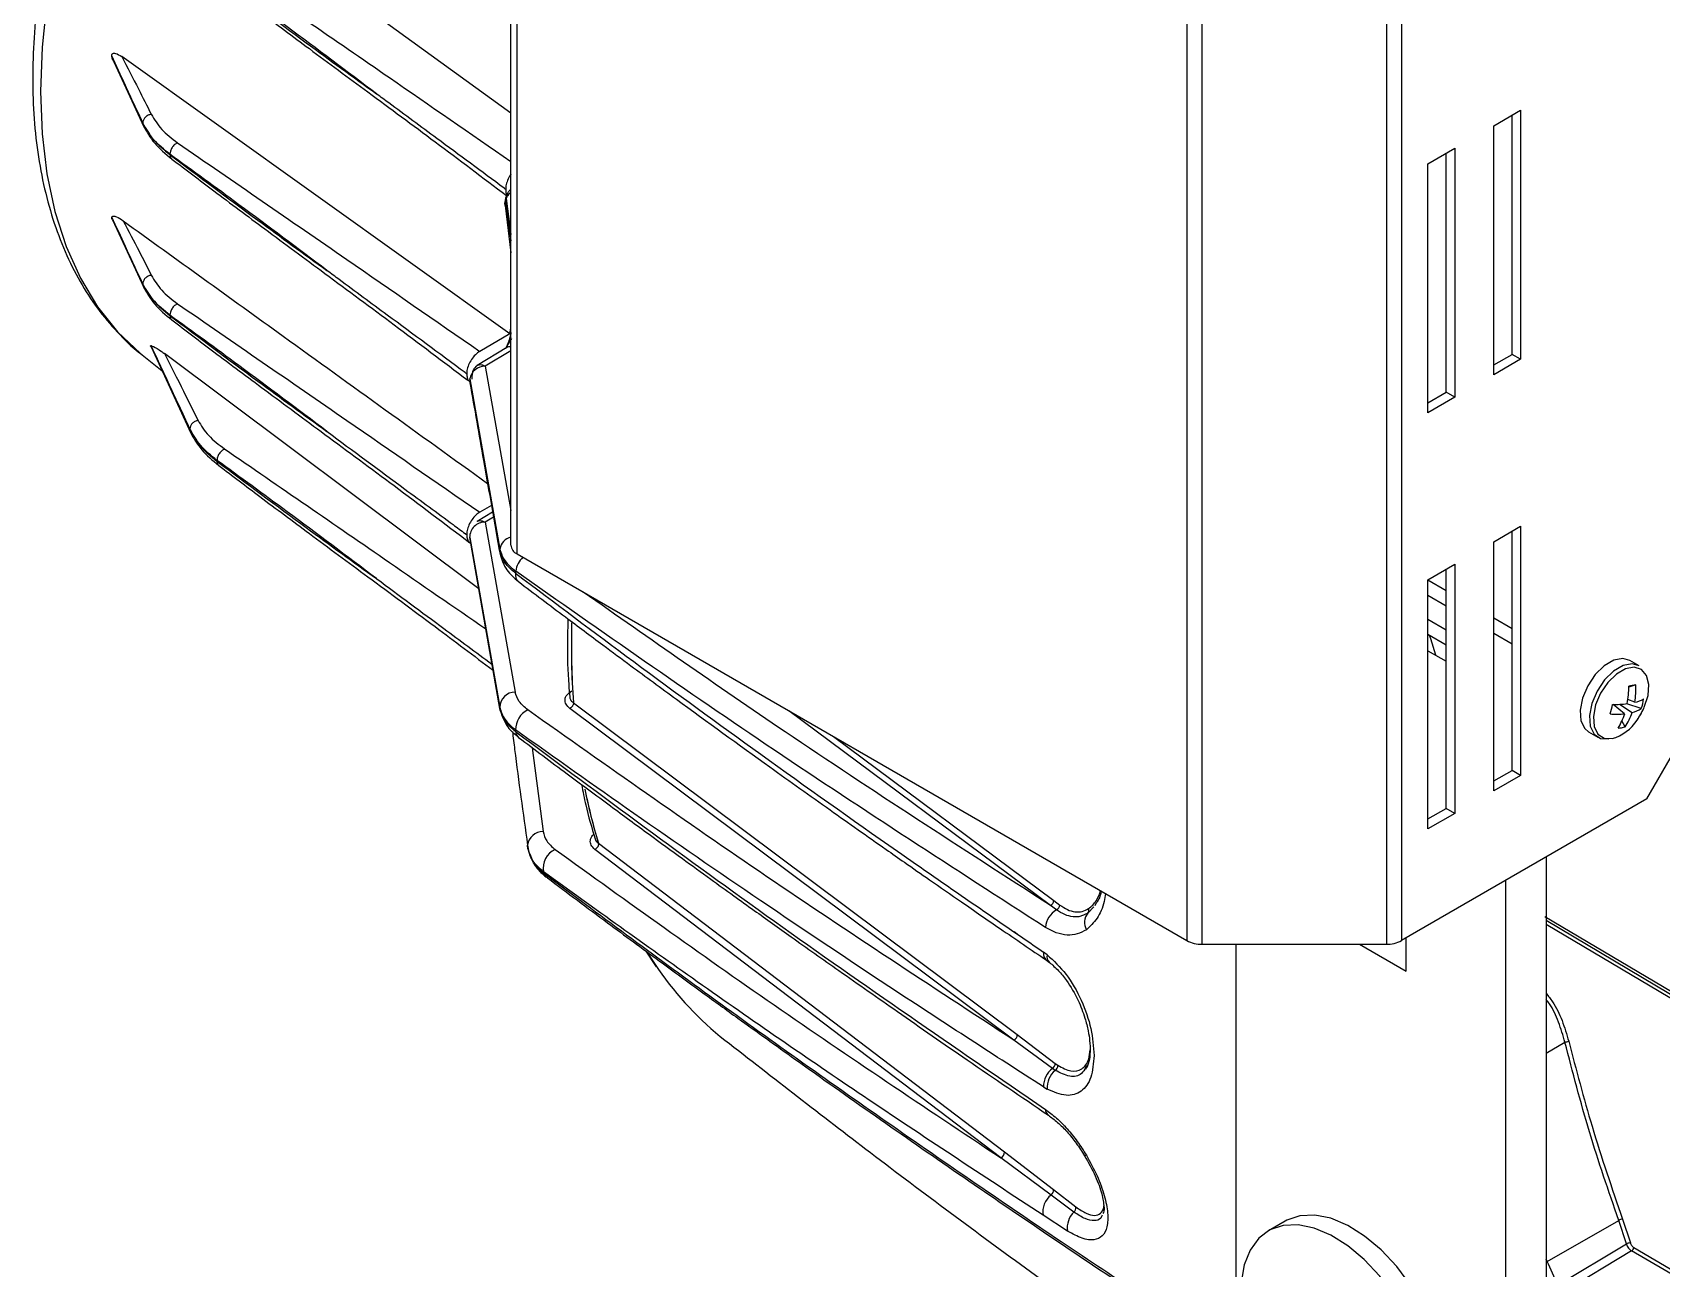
# Model space of a CAD drawing. Extents: x 7 to 135, y 1 to 99.
# Drawn here: x 10.69 to 16.03, y 79.51 to 83.56 of the extents above; entities that cross this region are included whole.
import ezdxf

# ---------------------------------------------------------------- set-up
doc = ezdxf.new("R2010")
doc.units = 0
doc.header["$MEASUREMENT"] = 0
doc.layers.add('OBJECT', color=7, linetype='CONTINUOUS')

msp = doc.modelspace()

# ---------------------------------------------------------------- linework, layer by layer
at = {"layer": 'OBJECT'}
for p, q in [((12.2587, 81.8789), (12.2587, 87.411)), ((12.2793, 81.8503), (12.2793, 87.3824)), ((14.4749, 86.1149), (14.4749, 80.5828)), ((14.5244, 86.103), (14.5244, 80.571)), ((15.1289, 86.103), (15.1289, 80.571)), ((15.1784, 86.1149), (15.1784, 80.5828)), ((11.1059, 84.1323), (12.2587, 83.2954)), ((10.9575, 83.4632), (11.0562, 83.2505)), ((12.256, 82.5714), (10.9833, 83.4803)), ((15.4807, 83.2535), (15.5691, 83.3045)), ((15.5691, 83.3045), (15.5691, 82.488)), ((11.0523, 83.2628), (11.0523, 83.2619)), ((15.4807, 82.437), (15.4807, 83.2535)), ((15.5408, 82.5043), (15.5408, 83.2882)), ((11.1413, 83.1599), (11.1413, 83.1588)), ((15.2651, 83.129), (15.3535, 83.18)), ((15.3252, 82.3798), (15.3252, 83.1637)), ((15.3535, 83.18), (15.3535, 82.3635)), ((15.2651, 82.3125), (15.2651, 83.129)), ((12.2421, 83.0452), (12.2421, 83.045)), ((12.2399, 82.9916), (12.2587, 82.8367)), ((12.2419, 83.0089), (12.2587, 82.8758)), ((12.2438, 83.0154), (12.2587, 82.8975)), ((10.953, 82.9454), (11.0562, 82.723)), ((11.0523, 82.7344), (11.0523, 82.7354)), ((11.1413, 82.6313), (11.1413, 82.6325)), ((12.256, 82.5714), (12.1568, 82.5141)), ((12.2488, 82.5354), (12.2621, 82.5567)), ((12.256, 82.5714), (12.2587, 82.5912)), ((12.2587, 82.5758), (12.2573, 82.5656)), ((11.0499, 82.5028), (11.1163, 82.4498)), ((11.0499, 82.5028), (11.054, 82.4995)), ((11.0799, 82.5289), (11.2104, 82.2455)), ((12.1536, 81.736), (11.1234, 82.5067)), ((12.2463, 82.527), (12.1485, 82.4678)), ((12.2587, 82.516), (12.1747, 82.4658)), ((12.2448, 82.5257), (12.2412, 82.5234)), ((15.4807, 82.4696), (15.5408, 82.5043)), ((15.5691, 82.488), (15.5408, 82.5043)), ((12.1747, 82.4658), (12.2587, 81.9923)), ((15.5691, 82.488), (15.4807, 82.437)), ((12.1142, 82.4406), (12.1142, 82.4404)), ((12.124, 82.4241), (12.2229, 81.866)), ((12.2225, 81.8611), (12.124, 82.4235)), ((15.2651, 82.3451), (15.3252, 82.3798)), ((15.3535, 82.3635), (15.2651, 82.3125)), ((15.3535, 82.3635), (15.3252, 82.3798)), ((11.2067, 82.2565), (11.2067, 82.2603)), ((11.2956, 82.1542), (11.2956, 82.1566)), ((12.1991, 81.9872), (12.1485, 81.9565)), ((12.1953, 82.0088), (12.1568, 81.9866)), ((12.202, 81.9708), (12.1747, 81.9545)), ((12.1142, 81.9129), (12.1142, 81.9131)), ((12.1747, 81.9545), (12.2732, 81.397)), ((15.4807, 81.8899), (15.5691, 81.9409)), ((15.5408, 81.1407), (15.5408, 81.9246)), ((15.5691, 81.9409), (15.5691, 81.1244)), ((12.124, 81.9044), (12.2225, 81.3477)), ((12.2229, 81.3433), (12.124, 81.9039)), ((15.4807, 81.0733), (15.4807, 81.8899)), ((12.2793, 81.8503), (14.4749, 80.5828)), ((15.2651, 81.7654), (15.3535, 81.8164)), ((15.3535, 81.8164), (15.3535, 80.9999)), ((15.2651, 80.9488), (15.2651, 81.7654)), ((15.3252, 81.7289), (15.2651, 81.7636)), ((15.3252, 81.0162), (15.3252, 81.8001)), ((15.2651, 81.7146), (15.3252, 81.6799)), ((15.3252, 81.6003), (15.2651, 81.635)), ((15.5408, 81.6044), (15.4807, 81.6391)), ((15.4807, 81.5901), (15.5408, 81.5554)), ((15.3252, 81.5513), (15.2651, 81.586)), ((15.2651, 81.533), (15.3252, 81.4983)), ((15.9572, 81.4832), (15.9265, 81.5009)), ((15.9465, 81.4213), (15.9236, 81.4131)), ((13.9076, 80.2564), (12.4525, 81.3439)), ((12.4638, 81.3624), (12.4639, 81.3615)), ((12.464, 81.3623), (13.9192, 80.2746)), ((12.4641, 81.3613), (12.464, 81.3623)), ((14.0277, 80.6979), (13.1698, 81.3362)), ((15.91, 81.3262), (15.8729, 81.3566)), ((15.8747, 81.3551), (15.8739, 81.3566)), ((15.8935, 81.3572), (15.9346, 81.3306)), ((15.9646, 81.344), (15.917, 81.3592)), ((15.943, 81.3639), (15.9206, 81.3726)), ((15.7915, 81.2671), (15.8222, 81.2494)), ((15.9114, 81.2833), (15.9012, 81.3032)), ((12.3291, 81.215), (12.3646, 80.9404)), ((13.3164, 81.2516), (14.0393, 80.7138)), ((15.9828, 81.0472), (16.0712, 81.2003)), ((15.4807, 81.106), (15.5408, 81.1407)), ((15.5691, 81.1244), (15.4807, 81.0733)), ((15.5691, 81.1244), (15.5408, 81.1407)), ((15.9828, 81.0472), (15.1784, 80.5828)), ((15.2651, 80.9815), (15.3252, 81.0162)), ((15.3535, 80.9999), (15.2651, 80.9488)), ((15.3535, 80.9999), (15.3252, 81.0162)), ((12.3136, 80.8959), (12.3194, 80.8673)), ((12.5457, 80.9026), (12.5462, 80.8993)), ((12.5458, 80.9025), (13.8767, 79.8908)), ((12.5464, 80.8992), (12.5458, 80.9025)), ((12.3196, 80.8697), (12.3216, 80.8639)), ((12.3213, 80.8616), (12.3306, 80.8447)), ((13.8654, 79.8705), (12.5347, 80.8818)), ((15.6526, 80.8565), (15.6526, 78.7319)), ((15.5196, 80.7798), (15.5196, 78.6324)), ((14.0476, 80.6836), (14.0277, 80.6979)), ((14.0393, 80.7138), (14.0588, 80.6993)), ((14.1703, 80.6936), (14.1506, 80.6727)), ((14.1769, 80.7044), (14.1733, 80.6967)), ((14.1506, 80.6727), (14.1384, 80.6674)), ((15.6488, 80.6623), (16.5482, 80.1278)), ((16.5385, 80.1218), (15.6526, 80.6482)), ((16.5322, 80.113), (15.6526, 80.6357)), ((13.9192, 80.6037), (13.9089, 80.6118)), ((15.1936, 80.4828), (15.1936, 80.5916)), ((12.7016, 80.5485), (12.7352, 80.4971)), ((12.7061, 80.5433), (12.7425, 80.4886)), ((14.0172, 80.5365), (14.0049, 80.5454)), ((14.5244, 80.571), (15.1289, 80.571)), ((14.6357, 80.571), (14.6357, 79.3869)), ((15.041, 80.571), (15.1936, 80.4828)), ((14.0147, 80.5185), (14.0244, 80.5115)), ((14.0343, 80.1639), (13.9076, 80.2564)), ((13.9192, 80.2746), (14.0434, 80.1805)), ((15.6526, 80.2143), (15.7143, 80.2497)), ((14.0436, 80.1575), (14.0343, 80.1639)), ((14.0434, 80.1805), (14.0519, 80.1744)), ((14.1447, 80.1689), (14.1413, 80.1709)), ((14.1489, 80.1749), (14.1432, 80.1669)), ((14.0049, 80.1033), (14.0172, 80.096)), ((13.8767, 79.8908), (14.0379, 79.767)), ((14.0297, 79.7488), (13.8654, 79.8705)), ((14.1047, 79.693), (14.0297, 79.7488)), ((14.0379, 79.767), (14.1114, 79.71)), ((14.0839, 79.631), (14.0036, 79.6826)), ((15.656, 79.5315), (15.8905, 79.6659)), ((15.9157, 79.5886), (15.8905, 79.6659)), ((15.9031, 79.6703), (15.9287, 79.5923)), ((14.7974, 79.6635), (14.7423, 79.6316)), ((15.6899, 79.453), (15.9157, 79.5886)), ((15.933, 79.5656), (15.708, 79.4302)), ((16.3597, 79.316), (15.933, 79.5656)), ((15.9399, 79.5767), (16.3639, 79.3288)), ((15.656, 79.5315), (15.6526, 79.5388)), ((15.6526, 79.5295), (15.656, 79.5315))]:
    msp.add_line(p, q, dxfattribs=at)
at = {"layer": 'OBJECT', "flags": 128}
for points in [[(11.1263, 84.7546), (11.0439, 84.6018), (10.9696, 84.4458), (10.9041, 84.288), (10.8479, 84.1293), (10.8012, 83.9711), (10.7646, 83.8145), (10.7382, 83.6607), (10.7223, 83.5108), (10.717, 83.366), (10.7223, 83.2273), (10.7382, 83.0958), (10.7646, 82.9724), (10.8012, 82.8581), (10.8479, 82.7538), (10.9041, 82.6601), (10.9696, 82.5779), (11.0439, 82.5076), (11.0499, 82.5028)], [(12.2399, 82.9917), (12.2397, 82.9991), (12.2419, 83.0089)], [(12.2587, 82.5692), (12.2574, 82.5674), (12.2567, 82.5654)], [(12.2488, 82.5354), (12.2481, 82.5362), (12.2479, 82.5368), (12.2479, 82.5373), (12.2483, 82.5377), (12.2487, 82.5378)], [(12.124, 82.4235), (12.124, 82.4147), (12.1248, 82.4107)], [(12.2225, 81.8611), (12.2227, 81.8524), (12.2235, 81.8488)], [(15.2906, 81.5182), (15.2745, 81.5724), (15.2706, 81.5828)], [(15.9265, 81.5009), (15.9045, 81.5072), (15.8748, 81.5018), (15.8433, 81.4837), (15.8136, 81.4548), (15.7888, 81.4182), (15.7716, 81.3779), (15.7639, 81.3382), (15.7665, 81.3036), (15.7791, 81.2776), (15.7915, 81.2671)], [(15.9572, 81.4832), (15.9352, 81.4895), (15.9055, 81.4841), (15.874, 81.466), (15.8443, 81.437), (15.8195, 81.4004), (15.8023, 81.3601), (15.7946, 81.3205), (15.7972, 81.2858), (15.8098, 81.2599), (15.8311, 81.2455), (15.8587, 81.2441), (15.8587, 81.2441)], [(15.9728, 81.3438), (15.9745, 81.3478), (15.9866, 81.3864), (15.9891, 81.4223), (15.9817, 81.4517), (15.9653, 81.4712), (15.9417, 81.4788), (15.9133, 81.4737), (15.8834, 81.4564), (15.855, 81.4288), (15.8314, 81.3939), (15.815, 81.3555), (15.8076, 81.3177), (15.8101, 81.2846), (15.8221, 81.2598), (15.8424, 81.2461), (15.8687, 81.2448), (15.8687, 81.2448)], [(12.2229, 81.3433), (12.2245, 81.3357), (12.2247, 81.3351)], [(15.9508, 81.3056), (15.9542, 81.3106), (15.9728, 81.3438)], [(12.315, 80.8851), (12.3136, 80.8945), (12.3136, 80.8959)], [(12.3787, 80.7885), (12.3777, 80.7892), (12.3755, 80.7907)], [(14.1455, 79.8794), (14.1425, 79.8782), (14.1406, 79.8776), (14.1396, 79.8777), (14.1396, 79.8777)], [(15.3255, 79.106), (15.3205, 79.1726), (15.3058, 79.2429), (15.2817, 79.3145), (15.2491, 79.3851), (15.209, 79.4525), (15.1628, 79.5145), (15.1118, 79.5691), (15.0577, 79.6146), (15.0023, 79.6494), (14.9473, 79.6726), (14.8946, 79.6832), (14.8457, 79.6811), (14.8024, 79.6662), (14.7974, 79.6635)], [(15.2704, 79.0741), (15.2654, 79.1408), (15.2506, 79.211), (15.2266, 79.2826), (15.194, 79.3533), (15.1539, 79.4207), (15.1076, 79.4827), (15.0566, 79.5373), (15.0025, 79.5828), (14.9471, 79.6176), (14.8922, 79.6407), (14.8394, 79.6514), (14.7906, 79.6492), (14.7472, 79.6343), (14.7107, 79.6072), (14.6823, 79.5686), (14.6628, 79.5199), (14.6529, 79.4626), (14.6529, 79.3986), (14.653, 79.3969)]]:
    msp.add_lwpolyline(points, dxfattribs=at)
at = {"layer": 'OBJECT'}
for centre, radius, start, end in [((12.2641, 82.5648), 0.00741, 175.4575, 223.551), ((12.2322, 82.5373), 0.0166, 315.9484, 353.4643), ((12.1756, 82.413), 0.0528, 91.0021, 167.8436), ((12.1741, 81.9044), 0.0502, 89.4125, 179.9251), ((15.582, 81.5811), 3.3712, 175.1529, 175.2358), ((12.2712, 81.8582), 0.0489, 104.7232, 170.8362), ((12.2938, 81.8824), 0.0352, 185.6956, 245.6254), ((12.3484, 81.7848), 0.0739, 132.5376, 173.2805), ((12.3033, 81.7814), 0.0294, 169.3273, 228.4397), ((15.706, 81.5055), 3.4431, 175.2014, 175.3123), ((15.1933, 81.5531), 2.7361, 178.5108, 183.9953), ((15.1926, 81.5529), 2.7352, 178.5463, 183.9959), ((12.2729, 81.3465), 0.0505, 89.6487, 178.6565), ((15.6187, 81.415), 0.3049, 349.4941, 0.4099), ((16.0647, 80.7005), 0.7305, 99.3171, 101.1424), ((15.6903, 81.4079), 0.2565, 350.1141, 3.0008), ((15.9199, 81.4698), 0.1085, 282.3211, 298.9849), ((15.7927, 81.4041), 0.182, 340.7131, 350.788), ((14.7148, 81.5776), 2.5029, 185.2689, 185.3699), ((12.3457, 81.2752), 0.0712, 116.1926, 181.4316), ((12.4572, 81.3536), 0.0111, 52.0755, 53.2852), ((15.049, 81.5487), 0.8436, 344.6648, 346.8363), ((15.8825, 81.5983), 0.2735, 265.8215, 275.7803), ((15.8711, 81.7457), 0.3892, 269.8981, 276.9878), ((15.7037, 81.3922), 0.2167, 328.5675, 342.281), ((15.7476, 81.3928), 0.1971, 326.2463, 341.6166), ((15.9134, 81.4188), 0.0907, 283.5253, 304.3654), ((15.7715, 81.4345), 0.2208, 324.2814, 335.724), ((14.8222, 81.5042), 2.5582, 185.1754, 185.3106), ((12.3005, 81.2683), 0.0255, 181.9788, 231.0364), ((15.8296, 81.3834), 0.144, 285.7951, 327.3256), ((15.882, 81.381), 0.102, 273.681, 286.7799), ((14.3666, 81.4513), 1.9018, 191.2757, 196.7697), ((14.3595, 81.4494), 1.8944, 191.2758, 196.7804), ((12.3647, 80.8887), 0.0517, 90.1467, 172.031), ((12.5396, 80.8948), 0.00991, 51.0024, 52.3801), ((12.4318, 80.8205), 0.0671, 114.353, 190.5246), ((14.0849, 81.36), 1.8054, 197.7941, 198.0145), ((12.3903, 80.8088), 0.0234, 197.7473, 230.9085), ((14.0879, 80.6177), 0.0773, 121.3911, 173.6444), ((14.0186, 80.7167), 0.0209, 296.0759, 352.0017), ((14.0379, 80.7023), 0.021, 297.4459, 351.8024), ((14.1405, 80.6817), 0.0135, 318.0927, 25.1821), ((14.1867, 80.642), 0.0474, 139.6875, 209.594), ((14.5224, 80.672), 0.101, 241.9594, 271.1441), ((15.1309, 80.672), 0.101, 268.8556, 298.0404), ((14.0307, 80.5399), 0.0264, 167.8763, 240.4335), ((14.0414, 80.53), 0.0251, 164.927, 227.5835), ((13.641, 81.1147), 1.0952, 214.8683, 231.6114), ((13.8989, 80.2747), 0.0202, 295.3166, 359.6615), ((15.6331, 80.6029), 0.3624, 282.9582, 284.989), ((14.0797, 80.1045), 0.0748, 127.3148, 180.8475), ((14.0886, 80.1017), 0.0717, 128.8733, 184.5852), ((14.0231, 80.1809), 0.0204, 303.4632, 358.8452), ((14.0323, 80.1736), 0.0196, 305.262, 2.3789), ((14.0356, 80.0303), 0.0245, 181.388, 233.2171), ((13.8576, 79.888), 0.0192, 293.744, 8.1334), ((14.072, 79.6938), 0.0693, 127.5631, 189.2915), ((14.0192, 79.7645), 0.0189, 303.901, 7.5311), ((14.1504, 79.6432), 0.0675, 132.4981, 190.3862), ((14.0932, 79.7074), 0.0184, 308.7666, 8.1638), ((15.9535, 79.5064), 0.1715, 107.0924, 111.567), ((15.9379, 79.534), 0.059, 98.9659, 112.1784), ((15.9245, 79.5786), 0.0155, 303.0764, 353.1433), ((14.5273, 78.9979), 1.2485, 21.3773, 25.2987)]:
    msp.add_arc(centre, radius, start, end, dxfattribs=at)
for centre, major_axis, start_param, end_param in [((10.0887, 85.0747), (-0.7463, 2.324), 3.893388, 3.895339), ((10.0887, 85.0747), (-0.7463, 2.324), 3.50162, 3.503571), ((10.3389, 84.9226), (-0.7659, 2.3851), 3.08982, 3.090948)]:
    msp.add_ellipse(centre, major_axis=major_axis, ratio=0.199933, start_param=start_param, end_param=end_param, dxfattribs=at)
for points, knots in [([(11.0658, 84.7268), (11.064, 84.7237), (11.0364, 84.6748), (10.9872, 84.5778), (10.9215, 84.4353), (10.8636, 84.291), (10.8135, 84.146), (10.7715, 84.0012), (10.7379, 83.8573), (10.7131, 83.7152), (10.6971, 83.5757), (10.6903, 83.4397), (10.6927, 83.3079), (10.7045, 83.1812), (10.7257, 83.0604), (10.7563, 82.9465), (10.7961, 82.8401), (10.845, 82.7424), (10.9022, 82.6538), (10.9682, 82.5762), (11.0195, 82.5249), (11.0506, 82.5029), (11.055, 82.4998)], [0, 0, 0, 0, 0.003666, 0.058545, 0.113449, 0.168377, 0.223344, 0.278361, 0.333441, 0.388592, 0.443822, 0.499132, 0.554514, 0.609946, 0.665364, 0.720681, 0.775777, 0.83051, 0.884738, 0.938365, 0.991378, 1, 1, 1, 1]), ([(11.3205, 83.7833), (11.5008, 83.6594), (11.814, 83.4441), (12.1262, 83.2282), (12.2587, 83.1366)], [0, 0, 0, 0, 0.575523, 1, 1, 1, 1]), ([(11.8183, 83.3582), (11.7207, 83.4318), (11.5465, 83.5633), (11.3723, 83.6899), (11.2956, 83.7455)], [0, 0, 0, 0, 0.560063, 1, 1, 1, 1]), ([(11.2956, 83.7432), (11.3932, 83.6702), (11.5674, 83.5397), (11.7416, 83.4137), (11.8183, 83.3582)], [0, 0, 0, 0, 0.559938, 1, 1, 1, 1]), ([(11.302, 83.7287), (11.3465, 83.695), (11.445, 83.6203), (11.6079, 83.499), (11.7998, 83.3571), (12.0159, 83.1976), (12.1668, 83.0836), (12.2447, 83.0247)], [0, 0, 0, 0, 0.142069, 0.314587, 0.517554, 0.750967, 1, 1, 1, 1]), ([(10.9508, 83.4823), (10.9508, 83.4833), (10.9507, 83.4853), (10.9515, 83.4879), (10.9533, 83.4901), (10.9571, 83.4917), (10.9674, 83.4905), (10.9766, 83.4846), (10.9833, 83.4803)], [0, 0, 0, 0, 0.052381, 0.104941, 0.166385, 0.263156, 0.457427, 1, 1, 1, 1]), ([(11.0523, 83.2628), (11.0334, 83.3039), (10.9996, 83.3771), (10.9657, 83.4502), (10.9508, 83.4823)], [0, 0, 0, 0, 0.5600036, 1, 1, 1, 1]), ([(10.9578, 83.4634), (10.9566, 83.4652), (10.9543, 83.4685), (10.9521, 83.4741), (10.9514, 83.4776), (10.9512, 83.479)], [0, 0, 0, 0, 0.389856, 0.751195, 1, 1, 1, 1]), ([(10.9512, 83.479), (10.9701, 83.4385), (11.0038, 83.3662), (11.0375, 83.2938), (11.0523, 83.2619)], [0, 0, 0, 0, 0.560005, 1, 1, 1, 1]), ([(10.9833, 83.4803), (11.0017, 83.445), (11.0345, 83.382), (11.0661, 83.3189), (11.08, 83.2911)], [0, 0, 0, 0, 0.560034, 1, 1, 1, 1]), ([(12.2378, 83.0482), (12.2374, 83.0485), (12.1637, 83.103), (12.0374, 83.1963), (11.8983, 83.2991), (11.8322, 83.3479), (11.8187, 83.3579), (11.8183, 83.3582)], [0, 0, 0, 0, 0.002464, 0.527441, 0.903159, 0.997088, 1, 1, 1, 1]), ([(11.08, 83.2911), (11.0765, 83.2902), (11.0711, 83.2888), (11.0647, 83.2848), (11.0602, 83.281), (11.0567, 83.2767), (11.0532, 83.2706), (11.0527, 83.2659), (11.0523, 83.2628)], [0, 0, 0, 0, 0.239578, 0.368438, 0.5, 0.631563, 0.760422, 1, 1, 1, 1]), ([(11.1413, 83.1599), (11.122, 83.1758), (11.0833, 83.2075), (11.0627, 83.2444), (11.0523, 83.2628)], [0, 0, 0, 0, 0.499957, 1, 1, 1, 1]), ([(11.0523, 83.2619), (11.0627, 83.2435), (11.0833, 83.2065), (11.122, 83.1747), (11.1413, 83.1588)], [0, 0, 0, 0, 0.500043, 1, 1, 1, 1]), ([(11.0523, 83.2619), (11.0526, 83.259), (11.0531, 83.2548), (11.0556, 83.2515), (11.0563, 83.2505)], [0, 0, 0, 0, 0.694975, 1, 1, 1, 1]), ([(11.054, 83.2541), (11.065, 83.2344), (11.0867, 83.1952), (11.127, 83.1615), (11.1471, 83.1448)], [0, 0, 0, 0, 0.501298, 1, 1, 1, 1]), ([(11.0563, 83.2505), (11.0565, 83.2503), (11.0575, 83.2488), (11.0598, 83.2468), (11.0624, 83.2456), (11.0634, 83.2451)], [0, 0, 0, 0, 0.096696, 0.633205, 1, 1, 1, 1]), ([(11.08, 83.2911), (11.0902, 83.2742), (11.1105, 83.2405), (11.1476, 83.2119), (11.1661, 83.1977)], [0, 0, 0, 0, 0.500727, 1, 1, 1, 1]), ([(11.1661, 83.1977), (11.1629, 83.1959), (11.1581, 83.1931), (11.1523, 83.1872), (11.1483, 83.182), (11.1451, 83.1763), (11.142, 83.1687), (11.1416, 83.1634), (11.1413, 83.1599)], [0, 0, 0, 0, 0.239487, 0.36838, 0.500001, 0.631622, 0.760516, 1, 1, 1, 1]), ([(11.1661, 83.1977), (11.3514, 83.0702), (11.6821, 82.8426), (12.0118, 82.6145), (12.1568, 82.5141)], [0, 0, 0, 0, 0.560008, 1, 1, 1, 1]), ([(11.6557, 82.7793), (11.5597, 82.8516), (11.3882, 82.9808), (11.2167, 83.1052), (11.1413, 83.1599)], [0, 0, 0, 0, 0.560059, 1, 1, 1, 1]), ([(11.1413, 83.1588), (11.2373, 83.0868), (11.4088, 82.9582), (11.5802, 82.834), (11.6557, 82.7793)], [0, 0, 0, 0, 0.559941, 1, 1, 1, 1]), ([(11.1413, 83.1588), (11.1416, 83.1557), (11.1421, 83.151), (11.1449, 83.1465), (11.1468, 83.1451), (11.1477, 83.1445)], [0, 0, 0, 0, 0.508249, 0.781796, 1, 1, 1, 1]), ([(11.1476, 83.1444), (11.1934, 83.1097), (11.2946, 83.0329), (11.4621, 82.9082), (11.6593, 82.7621), (11.8817, 82.5978), (12.0373, 82.4803), (12.1178, 82.4195)], [0, 0, 0, 0, 0.141907, 0.314227, 0.516962, 0.750107, 1, 1, 1, 1]), ([(12.2587, 83.0934), (12.2585, 83.093), (12.2539, 83.0876), (12.2479, 83.0744), (12.2427, 83.058), (12.2422, 83.0488), (12.2421, 83.0452)], [0, 0, 0, 0, 0.0263158, 0.3978299, 0.7665759, 1, 1, 1, 1]), ([(12.2421, 83.0452), (12.2413, 83.0457), (12.2398, 83.0468), (12.2384, 83.0478), (12.2378, 83.0482)], [0, 0, 0, 0, 0.559999, 1, 1, 1, 1]), ([(12.2378, 83.0482), (12.2386, 83.0476), (12.24, 83.0465), (12.2414, 83.0455), (12.2421, 83.045)], [0, 0, 0, 0, 0.5600014, 1, 1, 1, 1]), ([(12.2587, 83.0444), (12.2577, 83.0436), (12.2538, 83.0407), (12.2483, 83.0329), (12.243, 83.0224), (12.2405, 83.0118), (12.2396, 83.0037), (12.2394, 82.9971), (12.2397, 82.9936), (12.2399, 82.9916)], [0, 0, 0, 0, 0.067841, 0.246659, 0.473139, 0.66489, 0.797431, 0.885561, 1, 1, 1, 1]), ([(12.2421, 83.045), (12.2422, 83.0402), (12.2425, 83.0333), (12.2454, 83.029), (12.2462, 83.0278)], [0, 0, 0, 0, 0.705687, 1, 1, 1, 1]), ([(12.2587, 83.0352), (12.2587, 83.0352), (12.2544, 83.0327), (12.2489, 83.0258), (12.2454, 83.0186), (12.2438, 83.0154)], [0, 0, 0, 0, 0.000823, 0.551695, 1, 1, 1, 1]), ([(12.2438, 83.0154), (12.2438, 83.0157), (12.2437, 83.0161), (12.2435, 83.0163), (12.2433, 83.0162), (12.2431, 83.016), (12.2429, 83.0155), (12.2427, 83.0149), (12.2424, 83.0139), (12.2421, 83.0126), (12.2419, 83.0112), (12.2419, 83.0099), (12.2419, 83.0092), (12.2419, 83.0089)], [0, 0, 0, 0, 0.135755, 0.194608, 0.250847, 0.311578, 0.375118, 0.438059, 0.500885, 0.619794, 0.750917, 0.873673, 1, 1, 1, 1]), ([(10.9524, 82.9458), (10.9519, 82.9468), (10.9511, 82.9486), (10.9507, 82.9508), (10.9508, 82.9519), (10.9508, 82.9523)], [0, 0, 0, 0, 0.37696, 0.75601, 1, 1, 1, 1]), ([(10.9508, 82.9523), (10.9698, 82.9117), (11.0036, 82.8394), (11.0374, 82.7665), (11.0523, 82.7344)], [0, 0, 0, 0, 0.560013, 1, 1, 1, 1]), ([(10.9512, 82.9541), (10.9515, 82.9549), (10.9524, 82.957), (10.9573, 82.9578), (10.969, 82.9547), (10.9807, 82.947), (10.9885, 82.942)], [0, 0, 0, 0, 0.072967, 0.194337, 0.4687, 1, 1, 1, 1]), ([(11.0523, 82.7354), (11.0334, 82.7764), (10.9997, 82.8495), (10.966, 82.9222), (10.9512, 82.9541)], [0, 0, 0, 0, 0.560015, 1, 1, 1, 1]), ([(10.9885, 82.942), (11.1631, 82.816), (11.5609, 82.529), (11.9591, 82.2422), (12.1825, 82.0813)], [0, 0, 0, 0, 0.43894, 1, 1, 1, 1]), ([(10.9885, 82.942), (11.0059, 82.9087), (11.037, 82.8494), (11.0669, 82.7898), (11.08, 82.7636)], [0, 0, 0, 0, 0.560039, 1, 1, 1, 1]), ([(11.08, 82.7636), (11.0765, 82.7627), (11.0711, 82.7613), (11.0647, 82.7573), (11.0602, 82.7536), (11.0567, 82.7492), (11.0532, 82.7431), (11.0527, 82.7384), (11.0523, 82.7354)], [0, 0, 0, 0, 0.239577, 0.368438, 0.5, 0.631562, 0.760423, 1, 1, 1, 1]), ([(11.08, 82.7636), (11.0902, 82.7467), (11.1105, 82.713), (11.1476, 82.6845), (11.1661, 82.6702)], [0, 0, 0, 0, 0.500727, 1, 1, 1, 1]), ([(12.1099, 82.4437), (12.1096, 82.4439), (12.0242, 82.507), (11.8865, 82.6089), (11.7358, 82.7201), (11.6697, 82.769), (11.6561, 82.779), (11.6557, 82.7793)], [0, 0, 0, 0, 0.002274, 0.563506, 0.91051, 0.997261, 1, 1, 1, 1]), ([(11.1413, 82.6325), (11.122, 82.6483), (11.0833, 82.68), (11.0627, 82.7169), (11.0523, 82.7354)], [0, 0, 0, 0, 0.499957, 1, 1, 1, 1]), ([(11.0523, 82.7344), (11.0627, 82.716), (11.0833, 82.6791), (11.122, 82.6472), (11.1413, 82.6313)], [0, 0, 0, 0, 0.500043, 1, 1, 1, 1]), ([(11.0523, 82.7344), (11.0526, 82.7315), (11.0531, 82.7273), (11.0556, 82.7241), (11.0563, 82.7231)], [0, 0, 0, 0, 0.695481, 1, 1, 1, 1]), ([(11.054, 82.7266), (11.065, 82.7069), (11.0867, 82.6677), (11.127, 82.6341), (11.1471, 82.6173)], [0, 0, 0, 0, 0.501298, 1, 1, 1, 1]), ([(11.0563, 82.7231), (11.0565, 82.7228), (11.0575, 82.7213), (11.0598, 82.7193), (11.0624, 82.7181), (11.0634, 82.7176)], [0, 0, 0, 0, 0.097614, 0.633577, 1, 1, 1, 1]), ([(11.1661, 82.6702), (11.1629, 82.6684), (11.1581, 82.6656), (11.1523, 82.6597), (11.1483, 82.6545), (11.1451, 82.6488), (11.142, 82.6413), (11.1416, 82.6359), (11.1413, 82.6325)], [0, 0, 0, 0, 0.239486, 0.36838, 0.5, 0.63162, 0.760514, 1, 1, 1, 1]), ([(11.1661, 82.6702), (11.3514, 82.5427), (11.6821, 82.3151), (12.0118, 82.087), (12.1568, 81.9866)], [0, 0, 0, 0, 0.5600081, 1, 1, 1, 1]), ([(11.6557, 82.2518), (11.5597, 82.3241), (11.3882, 82.4533), (11.2167, 82.5777), (11.1413, 82.6325)], [0, 0, 0, 0, 0.560059, 1, 1, 1, 1]), ([(11.1413, 82.6313), (11.2373, 82.5593), (11.4088, 82.4308), (11.5802, 82.3065), (11.6557, 82.2518)], [0, 0, 0, 0, 0.559941, 1, 1, 1, 1]), ([(11.1413, 82.6313), (11.1416, 82.6283), (11.1421, 82.6235), (11.1449, 82.6191), (11.1468, 82.6176), (11.1477, 82.617)], [0, 0, 0, 0, 0.508251, 0.781797, 1, 1, 1, 1]), ([(11.1476, 82.6169), (11.1934, 82.5822), (11.2946, 82.5054), (11.4621, 82.3807), (11.6593, 82.2346), (11.884, 82.0687), (12.0417, 81.9495), (12.1244, 81.887)], [0, 0, 0, 0, 0.140946, 0.312098, 0.51346, 0.745026, 1, 1, 1, 1]), ([(12.2567, 82.5654), (12.256, 82.5615), (12.2543, 82.5525), (12.2503, 82.5429), (12.248, 82.5375)], [0, 0, 0, 0, 0.4365705, 1, 1, 1, 1]), ([(11.0799, 82.5288), (11.0797, 82.529), (11.0791, 82.5298), (11.0783, 82.531), (11.0779, 82.5325), (11.0786, 82.5327), (11.079, 82.5328)], [0, 0, 0, 0, 0.071886, 0.24274, 0.497657, 1, 1, 1, 1]), ([(11.079, 82.5328), (11.1029, 82.4814), (11.1454, 82.3896), (11.188, 82.2972), (11.2067, 82.2565)], [0, 0, 0, 0, 0.560009, 1, 1, 1, 1]), ([(11.0796, 82.5328), (11.0821, 82.5321), (11.0901, 82.5297), (11.1067, 82.519), (11.1201, 82.5091), (11.1234, 82.5067)], [0, 0, 0, 0, 0.2595991, 0.8195303, 1, 1, 1, 1]), ([(11.2067, 82.2603), (11.183, 82.3114), (11.1406, 82.4026), (11.0983, 82.493), (11.0796, 82.5328)], [0, 0, 0, 0, 0.560012, 1, 1, 1, 1]), ([(11.1234, 82.5067), (11.1442, 82.4659), (11.1814, 82.3929), (11.2175, 82.3197), (11.2334, 82.2875)], [0, 0, 0, 0, 0.560018, 1, 1, 1, 1]), ([(12.1568, 82.5141), (12.152, 82.5108), (12.1423, 82.5041), (12.1295, 82.4881), (12.1199, 82.47), (12.1149, 82.4534), (12.1144, 82.4442), (12.1142, 82.4406)], [0, 0, 0, 0, 0.2172039, 0.434334, 0.6501679, 0.8643911, 1, 1, 1, 1]), ([(12.2439, 82.5251), (12.244, 82.5257), (12.2447, 82.53), (12.2469, 82.5329), (12.2488, 82.5354)], [0, 0, 0, 0, 0.148952, 1, 1, 1, 1]), ([(12.244, 82.5257), (12.2443, 82.5263), (12.2449, 82.5281), (12.2453, 82.5277), (12.2456, 82.5274)], [0, 0, 0, 0, 0.354142, 1, 1, 1, 1]), ([(12.2587, 82.528), (12.2575, 82.5283), (12.2537, 82.5293), (12.2488, 82.5285), (12.2458, 82.5264), (12.2448, 82.5257)], [0, 0, 0, 0, 0.26375, 0.76922, 1, 1, 1, 1]), ([(12.1142, 82.4406), (12.1134, 82.4412), (12.112, 82.4422), (12.1105, 82.4432), (12.1099, 82.4437)], [0, 0, 0, 0, 0.56, 1, 1, 1, 1]), ([(12.1099, 82.4437), (12.1107, 82.4431), (12.1121, 82.442), (12.1136, 82.4409), (12.1142, 82.4404)], [0, 0, 0, 0, 0.560003, 1, 1, 1, 1]), ([(12.1491, 82.4681), (12.1456, 82.4654), (12.1389, 82.4602), (12.1334, 82.4477), (12.1311, 82.4349), (12.1308, 82.4264), (12.1307, 82.4227)], [0, 0, 0, 0, 0.297142, 0.574411, 0.814611, 1, 1, 1, 1]), ([(12.1489, 82.4677), (12.1499, 82.4684), (12.1528, 82.4702), (12.1587, 82.4708), (12.1663, 82.4699), (12.1719, 82.4672), (12.1747, 82.4658)], [0, 0, 0, 0, 0.156127, 0.424602, 0.705896, 1, 1, 1, 1]), ([(12.1142, 82.4404), (12.1146, 82.4359), (12.1155, 82.4262), (12.1196, 82.4175), (12.1239, 82.4154), (12.1247, 82.4151)], [0, 0, 0, 0, 0.418216, 0.892124, 1, 1, 1, 1]), ([(12.124, 82.4235), (12.124, 82.4235), (12.1239, 82.4236), (12.1239, 82.4237), (12.1239, 82.4238), (12.1239, 82.4239), (12.1239, 82.424), (12.124, 82.4241), (12.124, 82.4242), (12.124, 82.4242), (12.124, 82.4242), (12.124, 82.4242), (12.124, 82.4242), (12.124, 82.4241), (12.124, 82.4241)], [0, 0, 0, 0, 0.148713, 0.270417, 0.325991, 0.38103, 0.499355, 0.560287, 0.614855, 0.66649, 0.718951, 0.77602, 0.84074, 1, 1, 1, 1]), ([(12.1248, 82.4107), (12.1396, 82.326), (12.1723, 82.1387), (12.2053, 81.9514), (12.2234, 81.8489)], [0, 0, 0, 0, 0.4524788, 1, 1, 1, 1]), ([(11.2334, 82.2875), (11.23, 82.2867), (11.2248, 82.2854), (11.2186, 82.2815), (11.2143, 82.2778), (11.2109, 82.2736), (11.2076, 82.2678), (11.207, 82.2632), (11.2067, 82.2603)], [0, 0, 0, 0, 0.239577, 0.368438, 0.5, 0.631563, 0.760423, 1, 1, 1, 1]), ([(11.2334, 82.2875), (11.2437, 82.2707), (11.2644, 82.237), (11.3018, 82.2085), (11.3205, 82.1943)], [0, 0, 0, 0, 0.501102, 1, 1, 1, 1]), ([(11.2956, 82.1566), (11.2763, 82.1725), (11.2377, 82.2045), (11.217, 82.2417), (11.2067, 82.2603)], [0, 0, 0, 0, 0.499962, 1, 1, 1, 1]), ([(11.2067, 82.2565), (11.217, 82.2382), (11.2377, 82.2015), (11.2763, 82.17), (11.2956, 82.1542)], [0, 0, 0, 0, 0.500038, 1, 1, 1, 1]), ([(11.2067, 82.2565), (11.207, 82.2537), (11.2074, 82.2497), (11.2098, 82.2465), (11.2105, 82.2455)], [0, 0, 0, 0, 0.695995, 1, 1, 1, 1]), ([(11.2083, 82.2489), (11.2192, 82.2294), (11.241, 82.1904), (11.2813, 82.1569), (11.3014, 82.1402)], [0, 0, 0, 0, 0.501372, 1, 1, 1, 1]), ([(11.2105, 82.2455), (11.2107, 82.2453), (11.2116, 82.2438), (11.214, 82.2419), (11.2164, 82.2407), (11.2175, 82.2402)], [0, 0, 0, 0, 0.0970431, 0.6242912, 1, 1, 1, 1]), ([(11.6557, 82.2518), (11.6561, 82.2515), (11.7415, 82.1884), (11.8795, 82.0865), (12.0301, 81.9752), (12.0961, 81.9264), (12.1096, 81.9164), (12.1099, 81.9162)], [0, 0, 0, 0, 0.002739, 0.563972, 0.910975, 0.997726, 1, 1, 1, 1]), ([(11.3205, 82.1943), (11.3173, 82.1925), (11.3124, 82.1897), (11.3066, 82.1838), (11.3026, 82.1786), (11.2994, 82.1729), (11.2964, 82.1654), (11.2959, 82.16), (11.2956, 82.1566)], [0, 0, 0, 0, 0.239487, 0.36838, 0.5, 0.63162, 0.760514, 1, 1, 1, 1]), ([(11.3205, 82.1943), (11.5008, 82.0704), (11.7867, 81.8739), (12.0716, 81.6769), (12.1769, 81.6042)], [0, 0, 0, 0, 0.630628, 1, 1, 1, 1]), ([(11.8183, 81.7692), (11.7207, 81.8428), (11.5465, 81.9743), (11.3723, 82.1009), (11.2956, 82.1566)], [0, 0, 0, 0, 0.560063, 1, 1, 1, 1]), ([(11.2956, 82.1542), (11.3932, 82.0812), (11.5674, 81.9507), (11.7416, 81.8247), (11.8183, 81.7692)], [0, 0, 0, 0, 0.559938, 1, 1, 1, 1]), ([(11.2956, 82.1542), (11.2959, 82.1511), (11.2964, 82.1464), (11.2992, 82.1419), (11.3012, 82.1405), (11.3021, 82.1399)], [0, 0, 0, 0, 0.508251, 0.781796, 1, 1, 1, 1]), ([(11.302, 82.1398), (11.3465, 82.106), (11.445, 82.0313), (11.6079, 81.9101), (11.7998, 81.7681), (12.0011, 81.6196), (12.1375, 81.5166), (12.2007, 81.4688)], [0, 0, 0, 0, 0.14905, 0.330044, 0.542985, 0.787867, 1, 1, 1, 1]), ([(12.1568, 81.9866), (12.1527, 81.9838), (12.1437, 81.9777), (12.1311, 81.963), (12.121, 81.9451), (12.1151, 81.9276), (12.1145, 81.9175), (12.1142, 81.9131)], [0, 0, 0, 0, 0.1876, 0.404762, 0.620774, 0.835176, 1, 1, 1, 1]), ([(12.1142, 81.9131), (12.1134, 81.9137), (12.112, 81.9147), (12.1105, 81.9157), (12.1099, 81.9162)], [0, 0, 0, 0, 0.56, 1, 1, 1, 1]), ([(12.1099, 81.9162), (12.1107, 81.9156), (12.1121, 81.9145), (12.1136, 81.9134), (12.1142, 81.9129)], [0, 0, 0, 0, 0.5600029, 1, 1, 1, 1]), ([(12.1142, 81.9129), (12.1147, 81.9078), (12.1158, 81.8977), (12.1202, 81.8892), (12.1242, 81.8875), (12.1246, 81.8873)], [0, 0, 0, 0, 0.474128, 0.94827, 1, 1, 1, 1]), ([(12.1492, 81.9567), (12.1495, 81.957), (12.1516, 81.9586), (12.157, 81.9595), (12.1652, 81.959), (12.1714, 81.9561), (12.1747, 81.9545)], [0, 0, 0, 0, 0.055338, 0.345777, 0.660675, 1, 1, 1, 1]), ([(12.124, 81.9039), (12.124, 81.9039), (12.124, 81.904), (12.124, 81.9041), (12.124, 81.9041), (12.124, 81.9042), (12.124, 81.9043), (12.124, 81.9044), (12.1239, 81.9044), (12.1239, 81.9045), (12.1239, 81.9045), (12.1239, 81.9045), (12.1239, 81.9045), (12.124, 81.9045), (12.124, 81.9044)], [0, 0, 0, 0, 0.1562731, 0.2202375, 0.277095, 0.3297072, 0.3815966, 0.4364507, 0.497399, 0.6150437, 0.6698337, 0.7253153, 0.8481228, 1, 1, 1, 1]), ([(12.2745, 81.7868), (12.2615, 81.798), (12.235, 81.8209), (12.2267, 81.8475), (12.2225, 81.8611)], [0, 0, 0, 0, 0.488528, 1, 1, 1, 1]), ([(12.2229, 81.866), (12.227, 81.8527), (12.2353, 81.8264), (12.2618, 81.8044), (12.275, 81.7935)], [0, 0, 0, 0, 0.503406, 1, 1, 1, 1]), ([(12.2234, 81.8489), (12.2291, 81.8311), (12.2398, 81.798), (12.2699, 81.7716), (12.2838, 81.7594)], [0, 0, 0, 0, 0.536103, 1, 1, 1, 1]), ([(11.8183, 81.7692), (11.8187, 81.7689), (11.8925, 81.7144), (12.0188, 81.6211), (12.1447, 81.5281), (12.1971, 81.4893)], [0, 0, 0, 0, 0.003225, 0.584517, 1, 1, 1, 1]), ([(12.2745, 81.7868), (12.4031, 81.6901), (12.6681, 81.4909), (13.0854, 81.1873), (13.5322, 80.8696), (13.8446, 80.6553), (14.0049, 80.5454)], [0, 0, 0, 0, 0.22962, 0.472827, 0.72962, 1, 1, 1, 1]), ([(14.0111, 80.6262), (13.7127, 80.8185), (13.12, 81.2006), (12.5554, 81.5967), (12.275, 81.7935)], [0, 0, 0, 0, 0.50338, 1, 1, 1, 1]), ([(12.2838, 81.7594), (12.3351, 81.7207), (12.4271, 81.6514), (12.5501, 81.5596), (12.6462, 81.4883), (12.7265, 81.4292), (12.8777, 81.3182), (13.0705, 81.1785), (13.3002, 81.0145), (13.4476, 80.9105), (13.5564, 80.8344), (13.6387, 80.777), (13.7435, 80.7043), (13.8712, 80.6164), (13.9643, 80.5529), (14.0147, 80.5186)], [0, 0, 0, 0, 0.091691, 0.164516, 0.21848, 0.261782, 0.305976, 0.484375, 0.598107, 0.703048, 0.737316, 0.783986, 0.843321, 0.915325, 1, 1, 1, 1]), ([(14.0277, 80.6979), (13.7352, 80.8865), (13.2129, 81.2229), (12.7152, 81.5717), (12.4963, 81.725)], [0, 0, 0, 0, 0.560269, 1, 1, 1, 1]), ([(12.446, 81.6374), (12.4453, 81.6116), (12.4434, 81.5378), (12.4456, 81.4527), (12.4507, 81.395), (12.4519, 81.3822)], [0, 0, 0, 0, 0.295112, 0.844481, 1, 1, 1, 1]), ([(12.3142, 81.3391), (12.3038, 81.3479), (12.2829, 81.3654), (12.2764, 81.3865), (12.2732, 81.397)], [0, 0, 0, 0, 0.50157, 1, 1, 1, 1]), ([(12.4525, 81.3439), (12.4476, 81.3483), (12.4379, 81.357), (12.4351, 81.373), (12.4413, 81.3888), (12.4528, 81.3973), (12.4585, 81.4015)], [0, 0, 0, 0, 0.249768, 0.499525, 0.749279, 1, 1, 1, 1]), ([(12.4519, 81.3822), (12.4522, 81.3789), (12.4528, 81.3717), (12.46, 81.3657), (12.4638, 81.3624)], [0, 0, 0, 0, 0.455974, 1, 1, 1, 1]), ([(12.2225, 81.3477), (12.2267, 81.3338), (12.235, 81.3066), (12.2615, 81.2843), (12.2745, 81.2734)], [0, 0, 0, 0, 0.5114722, 1, 1, 1, 1]), ([(12.275, 81.2674), (12.2618, 81.2789), (12.2353, 81.3021), (12.227, 81.3295), (12.2229, 81.3433)], [0, 0, 0, 0, 0.496594, 1, 1, 1, 1]), ([(12.2247, 81.3351), (12.2308, 81.3171), (12.2415, 81.2855), (12.2715, 81.2596), (12.2845, 81.2484)], [0, 0, 0, 0, 0.568307, 1, 1, 1, 1]), ([(13.9076, 80.2564), (13.6359, 80.4339), (13.0927, 80.7888), (12.5736, 81.1557), (12.3142, 81.3391)], [0, 0, 0, 0, 0.500229, 1, 1, 1, 1]), ([(12.4641, 81.3613), (12.4639, 81.3597), (12.4637, 81.3572), (12.4623, 81.3537), (12.4608, 81.3511), (12.4589, 81.3487), (12.4562, 81.346), (12.4539, 81.3447), (12.4525, 81.3439)], [0, 0, 0, 0, 0.242729, 0.372404, 0.504164, 0.635316, 0.763247, 1, 1, 1, 1]), ([(12.264, 81.2685), (12.2664, 81.2487), (12.2815, 81.1244), (12.2989, 81.0002), (12.3136, 80.8959)], [0, 0, 0, 0, 0.159705, 1, 1, 1, 1]), ([(14.0049, 80.1033), (13.8446, 80.2066), (13.5322, 80.4081), (13.0854, 80.7074), (12.6681, 80.9938), (12.4031, 81.182), (12.2745, 81.2734)], [0, 0, 0, 0, 0.27038, 0.527173, 0.77038, 1, 1, 1, 1]), ([(12.275, 81.2674), (12.5554, 81.0593), (13.12, 80.6403), (13.7127, 80.2342), (14.0111, 80.0297)], [0, 0, 0, 0, 0.49662, 1, 1, 1, 1]), ([(12.2845, 81.2484), (12.3373, 81.2088), (12.4373, 81.1338), (12.58, 81.0282), (12.7061, 80.9354), (12.8156, 80.8556), (12.9081, 80.7885), (12.9865, 80.732), (13.0742, 80.669), (13.1888, 80.5872), (13.3452, 80.4766), (13.5374, 80.342), (13.766, 80.1838), (13.932, 80.0711), (14.0209, 80.0107)], [0, 0, 0, 0, 0.094184, 0.178279, 0.25229, 0.31622, 0.370071, 0.413844, 0.452487, 0.522312, 0.611971, 0.721467, 0.850805, 1, 1, 1, 1]), ([(12.4908, 81.0944), (12.4951, 81.0718), (12.507, 81.0104), (12.524, 80.9531), (12.5348, 80.9168)], [0, 0, 0, 0, 0.3668478, 1, 1, 1, 1]), ([(12.3646, 80.9404), (12.3674, 80.9297), (12.3731, 80.9083), (12.3938, 80.8905), (12.4041, 80.8816)], [0, 0, 0, 0, 0.4986045, 1, 1, 1, 1]), ([(12.5347, 80.8818), (12.5298, 80.8863), (12.5201, 80.8954), (12.5185, 80.9116), (12.5226, 80.924), (12.5296, 80.9296), (12.531, 80.9307)], [0, 0, 0, 0, 0.306867, 0.61383, 0.92087, 1, 1, 1, 1]), ([(12.5464, 80.8992), (12.5462, 80.8975), (12.546, 80.8949), (12.5444, 80.8914), (12.5424, 80.8879), (12.5391, 80.8842), (12.5361, 80.8826), (12.5347, 80.8818)], [0, 0, 0, 0, 0.251185, 0.3833, 0.515924, 0.770772, 1, 1, 1, 1]), ([(12.5354, 80.917), (12.5355, 80.9157), (12.5359, 80.9104), (12.5415, 80.906), (12.5457, 80.9026)], [0, 0, 0, 0, 0.252826, 1, 1, 1, 1]), ([(12.3659, 80.8083), (12.353, 80.8195), (12.3266, 80.8424), (12.3189, 80.8707), (12.315, 80.8851)], [0, 0, 0, 0, 0.49095, 1, 1, 1, 1]), ([(12.368, 80.8017), (12.3542, 80.8131), (12.3337, 80.8301), (12.3273, 80.8533), (12.3237, 80.8621), (12.3229, 80.8643)], [0, 0, 0, 0, 0.605057, 0.902856, 1, 1, 1, 1]), ([(12.4041, 80.8816), (12.6416, 80.7108), (13.1176, 80.3684), (13.6157, 80.0367), (13.8654, 79.8705)], [0, 0, 0, 0, 0.4987517, 1, 1, 1, 1]), ([(12.3359, 80.835), (12.3379, 80.831), (12.3462, 80.8143), (12.3629, 80.8009), (12.3755, 80.7907)], [0, 0, 0, 0, 0.2400675, 1, 1, 1, 1]), ([(14.0036, 79.6826), (13.8066, 79.8121), (13.4228, 80.0643), (12.8774, 80.4399), (12.5331, 80.6878), (12.3659, 80.8083)], [0, 0, 0, 0, 0.351668, 0.685, 1, 1, 1, 1]), ([(14.6198, 79.2271), (14.4398, 79.3452), (14.0571, 79.5964), (13.488, 79.9879), (12.9158, 80.394), (12.5481, 80.6676), (12.368, 80.8017)], [0, 0, 0, 0, 0.231034, 0.491147, 0.750677, 1, 1, 1, 1]), ([(12.3788, 80.7885), (12.4443, 80.7394), (12.5659, 80.6483), (12.7361, 80.5228), (12.8788, 80.4186), (12.9958, 80.3338), (13.0964, 80.2614), (13.1905, 80.1942), (13.3429, 80.0859), (13.5553, 79.9367), (13.8149, 79.7575), (14.0623, 79.5895), (14.2896, 79.4372), (14.4684, 79.3192), (14.5768, 79.2481), (14.6137, 79.2241), (14.6213, 79.2192)], [0, 0, 0, 0, 0.091394, 0.169729, 0.235019, 0.287274, 0.329576, 0.371807, 0.414711, 0.535339, 0.656432, 0.759178, 0.860398, 0.952733, 0.990285, 1, 1, 1, 1]), ([(14.2082, 80.7368), (14.207, 80.728), (14.2027, 80.6964), (14.1823, 80.6526), (14.1578, 80.63), (14.1455, 80.6186)], [0, 0, 0, 0, 0.161053, 0.580763, 1, 1, 1, 1]), ([(14.1527, 80.6875), (14.162, 80.6951), (14.1787, 80.709), (14.1881, 80.7355), (14.1923, 80.7473)], [0, 0, 0, 0, 0.554512, 1, 1, 1, 1]), ([(14.1941, 80.7463), (14.1937, 80.7436), (14.1913, 80.7248), (14.1835, 80.7138), (14.1769, 80.7044)], [0, 0, 0, 0, 0.1416, 1, 1, 1, 1]), ([(14.1384, 80.6674), (14.1347, 80.6655), (14.1235, 80.66), (14.1019, 80.66), (14.0749, 80.6664), (14.0567, 80.6779), (14.0476, 80.6836)], [0, 0, 0, 0, 0.137489, 0.424018, 0.712373, 1, 1, 1, 1]), ([(14.0588, 80.6993), (14.067, 80.6938), (14.0835, 80.6829), (14.1082, 80.6763), (14.1319, 80.6767), (14.1458, 80.6838), (14.1527, 80.6875)], [0, 0, 0, 0, 0.249686, 0.500038, 0.748855, 1, 1, 1, 1]), ([(14.1455, 80.6186), (14.1357, 80.6132), (14.1163, 80.6023), (14.0826, 80.5995), (14.0471, 80.6063), (14.0231, 80.6196), (14.0111, 80.6262)], [0, 0, 0, 0, 0.251428, 0.50031, 0.75055, 1, 1, 1, 1]), ([(14.0172, 80.5365), (14.0385, 80.5166), (14.0812, 80.4768), (14.131, 80.3884), (14.1646, 80.2929), (14.1688, 80.2352), (14.171, 80.2064)], [0, 0, 0, 0, 0.250566, 0.50035, 0.750175, 1, 1, 1, 1]), ([(14.0244, 80.5115), (14.0344, 80.5029), (14.0538, 80.4863), (14.0868, 80.4452), (14.1178, 80.3921), (14.1402, 80.334), (14.1515, 80.2892), (14.1572, 80.252), (14.1586, 80.217), (14.1546, 80.1824), (14.147, 80.1683), (14.1429, 80.1607)], [0, 0, 0, 0, 0.100451, 0.193913, 0.35623, 0.485967, 0.581605, 0.658013, 0.752699, 0.867349, 1, 1, 1, 1]), ([(15.6526, 80.4101), (15.6598, 80.4011), (15.6805, 80.3751), (15.7065, 80.3213), (15.72, 80.2756), (15.7268, 80.2528)], [0, 0, 0, 0, 0.210645, 0.605905, 1, 1, 1, 1]), ([(15.7143, 80.2497), (15.7079, 80.2719), (15.695, 80.3163), (15.6729, 80.3642), (15.6563, 80.3856), (15.6526, 80.3904)], [0, 0, 0, 0, 0.436802, 0.874687, 1, 1, 1, 1]), ([(12.9607, 80.257), (13.1192, 80.1334), (13.4492, 79.876), (13.9615, 79.4969), (14.3614, 79.2081), (14.5887, 79.0525), (14.6357, 79.0204)], [0, 0, 0, 0, 0.290039, 0.603907, 0.918117, 1, 1, 1, 1]), ([(15.7268, 80.2528), (15.7511, 80.1596), (15.8024, 79.9631), (15.8684, 79.7712), (15.9031, 79.6703)], [0, 0, 0, 0, 0.47428, 1, 1, 1, 1]), ([(14.171, 80.2064), (14.1688, 80.1808), (14.1646, 80.1297), (14.1309, 80.0847), (14.0811, 80.0688), (14.0385, 80.0869), (14.0172, 80.096)], [0, 0, 0, 0, 0.24993, 0.499886, 0.749919, 1, 1, 1, 1]), ([(14.0519, 80.1744), (14.0668, 80.1663), (14.0966, 80.1502), (14.1317, 80.1593), (14.1536, 80.1849), (14.1565, 80.2142), (14.1576, 80.2248)], [0, 0, 0, 0, 0.281619, 0.56276, 0.843289, 1, 1, 1, 1]), ([(15.8905, 79.6659), (15.8573, 79.7623), (15.7912, 79.9546), (15.7399, 80.1516), (15.7143, 80.2497)], [0, 0, 0, 0, 0.501522, 1, 1, 1, 1]), ([(14.1432, 80.1669), (14.139, 80.1596), (14.1271, 80.1392), (14.0921, 80.1334), (14.0598, 80.1495), (14.0436, 80.1575)], [0, 0, 0, 0, 0.219393, 0.609084, 1, 1, 1, 1]), ([(14.0111, 80.0297), (14.0232, 80.0208), (14.0472, 80.003), (14.0827, 79.9666), (14.1164, 79.9252), (14.1358, 79.8947), (14.1455, 79.8794)], [0, 0, 0, 0, 0.250785, 0.500022, 0.750017, 1, 1, 1, 1]), ([(14.0209, 80.0107), (14.031, 80.0032), (14.0513, 79.9882), (14.0825, 79.9565), (14.1128, 79.9195), (14.1307, 79.8917), (14.1396, 79.8777)], [0, 0, 0, 0, 0.244741, 0.492319, 0.744747, 1, 1, 1, 1]), ([(14.1455, 79.8794), (14.1579, 79.8569), (14.1828, 79.8119), (14.206, 79.7459), (14.2172, 79.6882), (14.215, 79.6426), (14.1997, 79.6122), (14.1719, 79.5994), (14.1331, 79.6037), (14.1004, 79.6219), (14.0839, 79.631)], [0, 0, 0, 0, 0.124844, 0.24983, 0.374893, 0.499993, 0.625063, 0.749967, 0.874601, 1, 1, 1, 1]), ([(14.1396, 79.8777), (14.1521, 79.8553), (14.1767, 79.8111), (14.1982, 79.751), (14.2015, 79.7234), (14.2031, 79.71)], [0, 0, 0, 0, 0.345041, 0.681673, 1, 1, 1, 1]), ([(14.1974, 79.6833), (14.196, 79.6798), (14.191, 79.668), (14.1722, 79.6631), (14.1427, 79.6682), (14.1174, 79.6847), (14.1047, 79.693)], [0, 0, 0, 0, 0.123055, 0.414314, 0.706652, 1, 1, 1, 1]), ([(14.1114, 79.71), (14.1229, 79.7021), (14.1458, 79.6863), (14.1734, 79.6797), (14.1924, 79.6879), (14.2022, 79.7), (14.2026, 79.7122), (14.2026, 79.7132)], [0, 0, 0, 0, 0.24455, 0.489373, 0.734242, 0.979133, 1, 1, 1, 1]), ([(14.2031, 79.71), (14.2032, 79.7096), (14.2053, 79.6978), (14.2025, 79.6927), (14.1998, 79.6879)], [0, 0, 0, 0, 0.041044, 1, 1, 1, 1]), ([(15.9157, 79.5886), (15.9166, 79.5862), (15.9185, 79.5814), (15.9227, 79.5749), (15.9276, 79.5693), (15.9312, 79.5668), (15.933, 79.5656)], [0, 0, 0, 0, 0.249782, 0.499587, 0.749665, 1, 1, 1, 1]), ([(15.9287, 79.5923), (15.9293, 79.5906), (15.9304, 79.5874), (15.9331, 79.583), (15.9363, 79.5792), (15.9387, 79.5775), (15.9399, 79.5767)], [0, 0, 0, 0, 0.248702, 0.500159, 0.750993, 1, 1, 1, 1])]:
    msp.add_open_spline(points, degree=3, knots=knots, dxfattribs=at)

doc.saveas('drawing.dxf')
